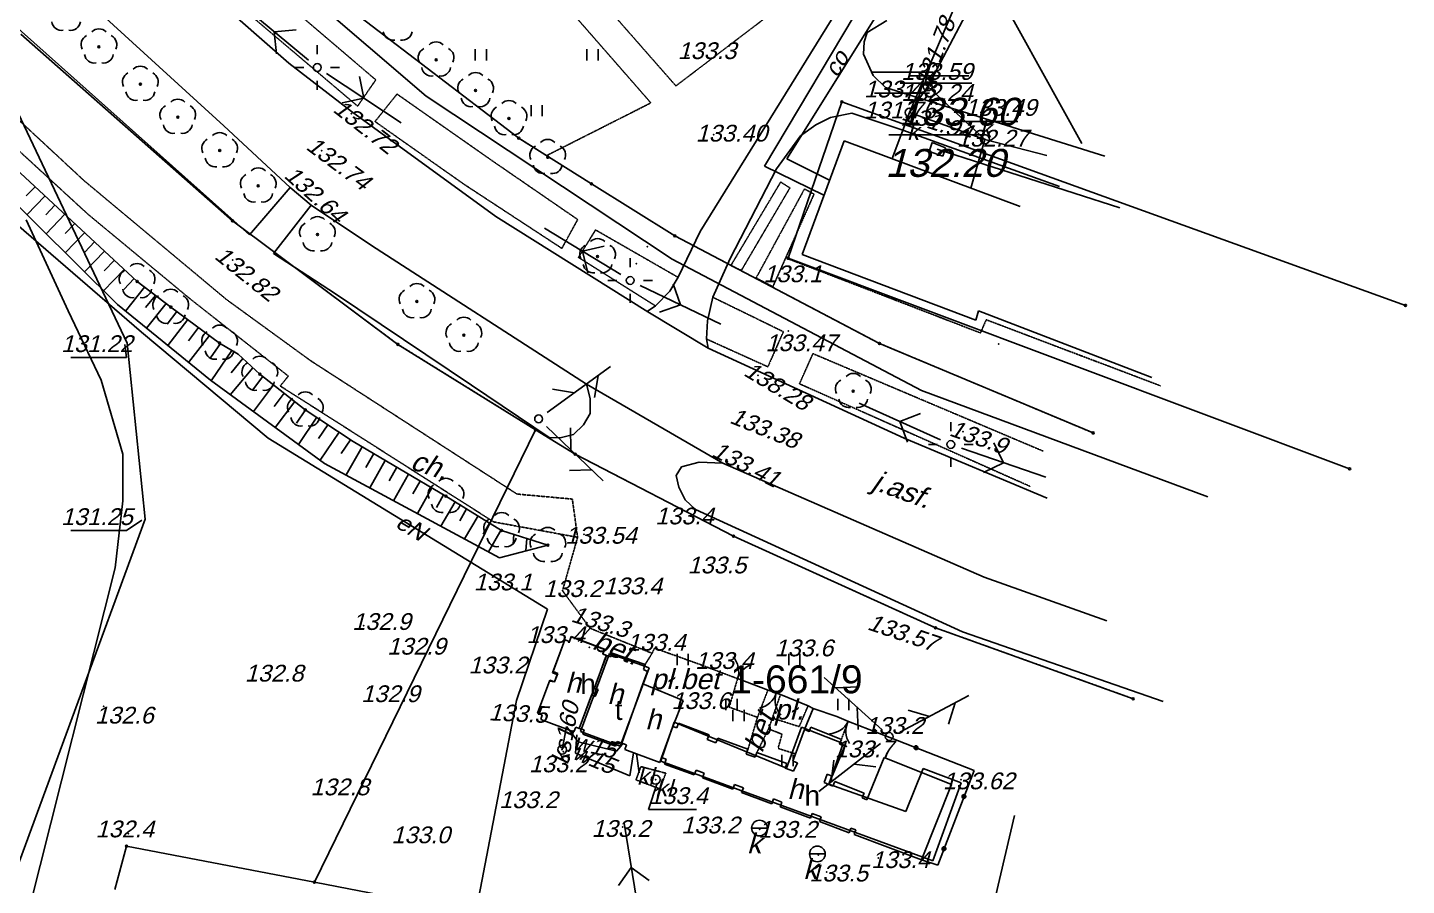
# Model space of a CAD drawing. Header units: millimetres. Extents: x -105266 to 178069, y 491 to 168574.
# Drawn here: x 36294 to 48635, y 92085 to 99763 of the extents above; entities that cross this region are included whole.
import ezdxf
from ezdxf.enums import TextEntityAlignment as Align

# ---------------------------------------------------------------- set-up
doc = ezdxf.new("R2010")
doc.units = ezdxf.units.MM
for name, pattern in [('1', [0]), ('14', [1, 1]), ('BGT', [0]), ('BUD', [0]), ('GDE', [0]), ('GUZ', [1.4, 0.7, -0.7]), ('KOC', [2.8, 2.1, -0.7]), ('KOJ', [0]), ('UBC', [2.1, 1.4, -0.7]), ('UOK', [2.1, 1.4, -0.7]), ('UPE', [0]), ('UPK', [0]), ('UPT', [0]), ('UPW', [0])]:
    doc.linetypes.add(name, pattern=pattern)
for name, color, linetype in [('DZIALKI', 7, 'GDE'), ('EBUOA_MZ_T_0', 14, 'Continuous'), ('EBUOA_T_0', 7, 'Continuous'), ('EBUPP_L_0', 7, '1'), ('EBUPP_MZ_L_1', 14, 'BUD'), ('NUMERY_DZIALEK', 7, 'Continuous'), ('PUNKTY', 7, 'Continuous'), ('SDROK_T_0', 7, 'Continuous'), ('SDROK_T_1', 11, 'Continuous'), ('SDRPK_L_0', 7, 'KOJ'), ('SDRPK_L_2', 11, 'KOC'), ('SZOPO_L_0', 171, '1'), ('SZZPZ_L_2', 90, '1'), ('SZZPZ_L_7', 90, '1'), ('UCCOO_T_0', 6, 'Continuous'), ('UCCPB_L_0', 6, 'UBC'), ('UEEOO_T_0', 1, 'Continuous'), ('UEEPA_L_2', 1, '1'), ('UEEPON_L_0', 1, 'UPE'), ('UEEPON_L_3', 1, '14'), ('UKKOA_T_2', 23, 'Continuous'), ('UKKOA_T_3', 14, 'Continuous'), ('UKKOC_T_2', 14, 'Continuous'), ('UKKOC_T_3', 14, 'Continuous'), ('UKKOO_T_2', 14, 'Continuous'), ('UKKPA_L_4', 14, '1'), ('UKKPA_L_6', 14, '1'), ('UKKPOR_L_0', 14, 'UPK'), ('UTTOC_T_0', 30, 'Continuous'), ('UTTPA_L_0', 30, '1'), ('UTTPA_L_2', 30, '1'), ('UTTPO_L_0', 30, 'UPT'), ('UTTPO_L_3', 30, '14'), ('UWWOC_T_0', 5, 'Continuous'), ('UWWOO_T_0', 5, 'Continuous'), ('UWWPO_L_0', 5, 'UPW'), ('UZYTKI', 90, 'GUZ'), ('WUKOS_T_1', 34, 'Continuous'), ('WUKOS_T_4', 34, 'Continuous'), ('WUKPS_L_0', 34, '1'), ('WUKPS_L_1', 34, '1'), ('WUKPS_L_8', 34, '1')]:
    doc.layers.add(name, color=color, linetype=linetype)
doc.styles.get("Standard").update_dxf_attribs({"font": 'arial.ttf'})

# ---------------------------------------------------------------- blocks, each defined once
blk = doc.blocks.new('GRO')
at = {"linetype": 'Continuous'}
blk.add_circle((0, 0), 0.09, dxfattribs=at)

msp = doc.modelspace()

# ---------------------------------------------------------------- linework, layer by layer
at = {"layer": 'DZIALKI'}
for p, q in [((39213.92, 99901.63), (40689.92, 98772.63)), ((38128.92, 98032.63), (36234.92, 99703.63)), ((43101.92, 97697.63), (43580.92, 99097.63)), ((43580.92, 99097.63), (48625.92, 97276.63)), ((40689.92, 98772.63), (41340.92, 98364.63)), ((41340.92, 98364.63), (42085.92, 97899.63)), ((39608.92, 96927.63), (38128.92, 98032.63)), ((42085.92, 97899.63), (43919.92, 96935.63)), ((48126.92, 95813.63), (43101.92, 97697.63)), ((40840.92, 96163.63), (39608.92, 96927.63)), ((43919.92, 96935.63), (45830.92, 96134.63)), ((40840.92, 96163.63), (38860.92, 92113.63)), ((41194.92, 95944.63), (40840.92, 96163.63)), ((42612.92, 95210.63), (41194.92, 95944.63)), ((44420.92, 94390.63), (42612.92, 95210.63)), ((46189.92, 93755.63), (44420.92, 94390.63)), ((37075.92, 92048.63), (37179.92, 92436.63)), ((37179.92, 92436.63), (38860.92, 92113.63)), ((38860.92, 92113.63), (45681.92, 90801.63))]:
    msp.add_line(p, q, dxfattribs=at)
at = {"layer": 'EBUPP_L_0', "linetype": '1'}
for p, q in [((43226.92, 97730.63), (43601.92, 98749.63)), ((43601.92, 98749.63), (45176.92, 98162.63)), ((44780.92, 97143.63), (43226.92, 97730.63)), ((44803.92, 97227.63), (44780.92, 97143.63)), ((46354.92, 96630.63), (44803.92, 97227.63)), ((40992.92, 93988.63), (41102.92, 94283.63)), ((41102.92, 94283.63), (41145.92, 94267.63)), ((41145.92, 94267.63), (41160.92, 94311.63)), ((41160.92, 94311.63), (41458.92, 94198.63)), ((41242.92, 93461.63), (41501.92, 94159.63)), ((41458.92, 94198.63), (41442.92, 94156.63)), ((41501.92, 94159.63), (41856.92, 94031.63)), ((41475.92, 94142.63), (41231.92, 93488.63)), ((41442.92, 94156.63), (41475.92, 94142.63)), ((40858.92, 93626.63), (40967.92, 93923.63)), ((40967.92, 93923.63), (41010.92, 93906.63)), ((41034.92, 93972.63), (40992.92, 93988.63)), ((41010.92, 93906.63), (41034.92, 93972.63)), ((41856.92, 94031.63), (41596.92, 93330.63)), ((40900.92, 93612.63), (40858.92, 93626.63)), ((40887.92, 93569.63), (40900.92, 93612.63)), ((41183.92, 93460.63), (40887.92, 93569.63)), ((41962.92, 93197.63), (42081.92, 93547.63)), ((42081.92, 93547.63), (43087.92, 93134.63)), ((41199.92, 93501.63), (41183.92, 93460.63)), ((41231.92, 93488.63), (41199.92, 93501.63)), ((41596.92, 93330.63), (41242.92, 93461.63)), ((43087.92, 93134.63), (43219.92, 93501.63)), ((43219.92, 93501.63), (43592.92, 93355.63)), ((43592.92, 93355.63), (43466.92, 92992.63)), ((44394.92, 92306.63), (41962.92, 93197.63)), ((44153.92, 92746.63), (44308.92, 93131.63)), ((44308.92, 93131.63), (44648.92, 93002.63)), ((43466.92, 92992.63), (44153.92, 92746.63)), ((44648.92, 93002.63), (44394.92, 92306.63))]:
    msp.add_line(p, q, dxfattribs=at)
at = {"layer": 'EBUPP_MZ_L_1', "linetype": 'BUD'}
for p, q in [((43226.92, 97730.63), (43601.92, 98749.63)), ((43601.92, 98749.63), (45176.92, 98162.63)), ((44780.92, 97143.63), (43226.92, 97730.63)), ((44803.92, 97227.63), (44780.92, 97143.63)), ((46354.92, 96630.63), (44803.92, 97227.63)), ((40996.92, 93998.63), (41102.92, 94282.63)), ((41102.92, 94282.63), (41145.92, 94269.63)), ((41145.92, 94269.63), (41160.92, 94309.63)), ((41160.92, 94309.63), (41458.92, 94197.63)), ((41458.92, 94197.63), (41443.92, 94155.63)), ((41513.92, 94129.63), (41525.92, 94163.63)), ((41525.92, 94163.63), (41820.92, 94061.63)), ((41476.92, 94143.63), (41231.92, 93488.63)), ((41367.92, 93851.63), (41467.92, 94123.63)), ((41443.92, 94155.63), (41476.92, 94143.63)), ((41467.92, 94123.63), (41476.92, 94143.63)), ((41476.92, 94143.63), (41513.92, 94129.63)), ((41820.92, 94061.63), (41805.92, 94018.63)), ((40858.92, 93627.63), (40964.92, 93914.63)), ((40964.92, 93914.63), (41010.92, 93906.63)), ((41039.92, 93982.63), (40996.92, 93998.63)), ((41010.92, 93906.63), (41039.92, 93982.63)), ((41843.92, 94000.63), (41801.92, 93889.63)), ((41805.92, 94018.63), (41843.92, 94000.63)), ((41231.92, 93488.63), (41342.92, 93788.63)), ((41342.92, 93788.63), (41374.92, 93776.63)), ((41400.92, 93839.63), (41367.92, 93851.63)), ((41374.92, 93776.63), (41400.92, 93839.63)), ((41801.92, 93889.63), (41612.92, 93359.63)), ((41801.92, 93889.63), (42161.92, 93740.63)), ((42161.92, 93740.63), (42069.92, 93508.63)), ((40900.92, 93610.63), (40858.92, 93627.63)), ((40888.92, 93569.63), (40900.92, 93610.63)), ((41183.92, 93459.63), (40888.92, 93569.63)), ((41199.92, 93500.63), (41183.92, 93459.63)), ((41231.92, 93488.63), (41199.92, 93500.63)), ((41276.92, 93478.63), (41231.92, 93488.63)), ((41262.92, 93438.63), (41276.92, 93478.63)), ((41555.92, 93332.63), (41262.92, 93438.63)), ((41968.92, 93229.63), (42069.92, 93508.63)), ((42069.92, 93508.63), (42103.92, 93494.63)), ((42103.92, 93494.63), (42119.92, 93536.63)), ((42119.92, 93536.63), (42394.92, 93433.63)), ((42394.92, 93433.63), (42377.92, 93390.63)), ((43142.92, 93198.63), (43246.92, 93479.63)), ((43246.92, 93479.63), (43288.92, 93461.63)), ((43288.92, 93461.63), (43304.92, 93500.63)), ((43304.92, 93500.63), (43577.92, 93390.63)), ((41569.92, 93374.63), (41555.92, 93332.63)), ((41612.92, 93359.63), (41569.92, 93374.63)), ((41654.92, 93343.63), (41612.92, 93359.63)), ((41639.92, 93301.63), (41654.92, 93343.63)), ((41952.92, 93186.63), (41639.92, 93301.63)), ((42377.92, 93390.63), (42452.92, 93360.63)), ((42452.92, 93360.63), (42470.92, 93401.63)), ((42470.92, 93401.63), (42741.92, 93303.63)), ((42741.92, 93303.63), (42725.92, 93260.63)), ((43607.92, 93335.63), (43493.92, 93062.63)), ((43577.92, 93390.63), (43561.92, 93348.63)), ((43561.92, 93348.63), (43607.92, 93335.63)), ((41968.92, 93229.63), (41952.92, 93186.63)), ((42010.92, 93213.63), (41968.92, 93229.63)), ((41995.92, 93171.63), (42010.92, 93213.63)), ((42259.92, 93075.63), (41995.92, 93171.63)), ((42725.92, 93260.63), (42804.92, 93231.63)), ((42804.92, 93231.63), (42820.92, 93273.63)), ((42820.92, 93273.63), (43088.92, 93176.63)), ((43088.92, 93176.63), (43073.92, 93134.63)), ((43184.92, 93182.63), (43142.92, 93198.63)), ((43147.92, 93106.63), (43184.92, 93182.63)), ((43806.92, 92850.63), (43959.92, 93230.63)), ((43959.92, 93230.63), (44562.92, 92988.63)), ((42276.92, 93117.63), (42259.92, 93075.63)), ((42350.92, 93088.63), (42276.92, 93117.63)), ((42334.92, 93047.63), (42350.92, 93088.63)), ((42606.92, 92945.63), (42334.92, 93047.63)), ((43073.92, 93134.63), (43147.92, 93106.63)), ((43451.92, 93080.63), (43422.92, 93006.63)), ((43493.92, 93062.63), (43451.92, 93080.63)), ((42621.92, 92987.63), (42606.92, 92945.63)), ((42700.92, 92958.63), (42621.92, 92987.63)), ((42684.92, 92916.63), (42700.92, 92958.63)), ((43422.92, 93006.63), (43500.92, 92974.63)), ((43500.92, 92974.63), (43517.92, 93015.63)), ((43517.92, 93015.63), (43781.92, 92909.63)), ((44562.92, 92988.63), (44295.92, 92314.63)), ((42954.92, 92815.63), (42684.92, 92916.63)), ((42969.92, 92858.63), (42954.92, 92815.63)), ((43044.92, 92829.63), (42969.92, 92858.63)), ((43029.92, 92787.63), (43044.92, 92829.63)), ((43781.92, 92909.63), (43764.92, 92867.63)), ((43764.92, 92867.63), (43806.92, 92850.63)), ((43300.92, 92686.63), (43029.92, 92787.63)), ((43316.92, 92728.63), (43300.92, 92686.63)), ((43396.92, 92699.63), (43316.92, 92728.63)), ((43380.92, 92656.63), (43396.92, 92699.63)), ((43648.92, 92556.63), (43380.92, 92656.63)), ((43663.92, 92598.63), (43648.92, 92556.63)), ((43706.92, 92583.63), (43663.92, 92598.63)), ((43690.92, 92540.63), (43706.92, 92583.63)), ((44295.92, 92314.63), (43690.92, 92540.63))]:
    msp.add_line(p, q, dxfattribs=at)
at = {"layer": 'SDRPK_L_0', "linetype": 'KOJ'}
for p, q in [((38631.92, 99443.63), (37582.92, 100367.63)), ((35970.92, 99965.63), (38279.92, 97907.63)), ((42312.92, 97936.63), (43579.92, 99979.63)), ((38050.92, 98883.63), (36994.92, 99847.63)), ((43780.92, 99633.63), (43809.92, 99719.63)), ((43809.92, 99719.63), (43984.92, 99826.63)), ((43776.92, 99525.63), (43780.92, 99633.63)), ((43860.92, 99332.63), (43776.92, 99525.63)), ((39194.92, 99012.63), (38631.92, 99443.63)), ((43973.92, 99226.63), (43860.92, 99332.63)), ((45934.92, 98611.63), (43973.92, 99226.63)), ((40484.92, 98070.63), (39194.92, 99012.63)), ((43481.92, 98957.63), (43670.92, 98995.63)), ((43670.92, 98995.63), (44126.92, 98843.63)), ((38645.92, 98332.63), (38050.92, 98883.63)), ((43212.92, 98792.63), (43349.92, 98893.63)), ((43349.92, 98893.63), (43481.92, 98957.63)), ((42995.92, 98498.63), (43212.92, 98792.63)), ((44126.92, 98843.63), (45530.92, 98341.63)), ((42583.92, 97694.63), (42995.92, 98498.63)), ((38279.92, 97907.63), (38645.92, 98332.63)), ((38832.92, 98174.63), (38645.92, 98332.63)), ((38832.92, 98174.63), (38494.92, 97741.63)), ((39373.92, 97813.63), (38832.92, 98174.63)), ((41846.92, 97217.63), (40484.92, 98070.63)), ((42115.92, 97527.63), (42312.92, 97936.63)), ((38494.92, 97741.63), (39050.92, 97380.63)), ((41297.92, 96570.63), (39373.92, 97813.63)), ((42427.92, 97348.63), (42583.92, 97694.63)), ((42041.92, 97402.63), (42115.92, 97527.63)), ((39050.92, 97380.63), (40268.92, 96562.63)), ((41913.92, 97271.63), (42041.92, 97402.63)), ((41838.92, 97221.63), (41913.92, 97271.63)), ((42380.92, 97138.63), (42427.92, 97348.63)), ((42385.92, 96893.63), (41846.92, 97217.63)), ((42369.92, 96975.63), (42380.92, 97138.63)), ((42385.92, 96893.63), (42369.92, 96975.63)), ((44138.92, 96087.63), (42385.92, 96893.63)), ((40268.92, 96562.63), (40962.92, 96092.63)), ((41328.92, 96443.63), (41297.92, 96570.63)), ((42517.92, 95864.63), (41297.92, 96570.63)), ((41328.92, 96307.63), (41328.92, 96443.63)), ((41270.92, 96207.63), (41328.92, 96307.63)), ((41179.92, 96121.63), (41270.92, 96207.63)), ((40962.92, 96092.63), (41059.92, 96089.63)), ((41059.92, 96089.63), (41179.92, 96121.63)), ((45419.92, 95549.63), (44138.92, 96087.63)), ((42146.92, 95830.63), (42097.92, 95753.63)), ((42305.92, 95872.63), (42146.92, 95830.63)), ((42517.92, 95864.63), (42305.92, 95872.63)), ((44855.92, 94844.63), (42517.92, 95864.63)), ((42097.92, 95753.63), (42122.92, 95649.63)), ((42122.92, 95649.63), (42178.92, 95535.63)), ((42178.92, 95535.63), (42271.92, 95448.63)), ((42271.92, 95448.63), (44660.92, 94354.63)), ((45953.92, 94452.63), (44855.92, 94844.63)), ((44660.92, 94354.63), (46458.92, 93731.63))]:
    msp.add_line(p, q, dxfattribs=at)
at = {"layer": 'SDRPK_L_2', "linetype": 'KOC'}
for p, q in [((42096.92, 99240.63), (40684.92, 100849.63)), ((37893.92, 100588.63), (39410.92, 99294.63)), ((40535.92, 100617.63), (41872.92, 99088.63)), ((39247.92, 99059.63), (37713.92, 100359.63)), ((43047.92, 99963.63), (42096.92, 99240.63)), ((40689.92, 98772.63), (39213.92, 99901.63)), ((36831.92, 98094.63), (35594.92, 99232.63)), ((39410.92, 99294.63), (39247.92, 99059.63)), ((35959.92, 99172.63), (36798.92, 98393.63)), ((39403.92, 98921.63), (39600.92, 99167.63)), ((39600.92, 99167.63), (40442.92, 98577.63)), ((41872.92, 99088.63), (40938.92, 98616.63)), ((40199.92, 98360.63), (39403.92, 98921.63)), ((40938.92, 98616.63), (40689.92, 98772.63)), ((40442.92, 98577.63), (41217.92, 98044.63)), ((36798.92, 98393.63), (38074.92, 97328.63)), ((41075.92, 97786.63), (40199.92, 98360.63)), ((43034.92, 98380.63), (42587.92, 97631.63)), ((43116.92, 98327.63), (43034.92, 98380.63)), ((42682.92, 97589.63), (43116.92, 98327.63)), ((42814.92, 97521.63), (43247.92, 98318.63)), ((43332.92, 98271.63), (42964.92, 97443.63)), ((43247.92, 98318.63), (43332.92, 98271.63)), ((37752.92, 97331.63), (36831.92, 98094.63)), ((41217.92, 98044.63), (41075.92, 97786.63)), ((41224.92, 97705.63), (41377.92, 97951.63)), ((41377.92, 97951.63), (42115.92, 97527.63)), ((41913.92, 97271.63), (41224.92, 97705.63)), ((42587.92, 97631.63), (42682.92, 97589.63)), ((44822.92, 97029.63), (43105.92, 97691.63)), ((42964.92, 97443.63), (42814.92, 97521.63)), ((38627.92, 96643.63), (37752.92, 97331.63)), ((38074.92, 97328.63), (38826.92, 96781.63)), ((42427.92, 97348.63), (43058.92, 97040.63)), ((44873.92, 97147.63), (44822.92, 97029.63)), ((46433.92, 96556.63), (44873.92, 97147.63)), ((43058.92, 97040.63), (42919.92, 96726.63)), ((42919.92, 96726.63), (42369.92, 96975.63)), ((38826.92, 96781.63), (40674.92, 95587.63)), ((43202.92, 96574.63), (43322.92, 96844.63)), ((43322.92, 96844.63), (45386.92, 95970.63)), ((38555.92, 96554.63), (38627.92, 96643.63)), ((40465.92, 95338.63), (38555.92, 96554.63)), ((45270.92, 95654.63), (43202.92, 96574.63)), ((40674.92, 95587.63), (41169.92, 95542.63)), ((41169.92, 95542.63), (41216.92, 95200.63)), ((41216.92, 95200.63), (40465.92, 95338.63)), ((41216.92, 95200.63), (41081.92, 94722.63)), ((41081.92, 94722.63), (41231.92, 94518.63)), ((41231.92, 94518.63), (41328.92, 94386.63)), ((41222.92, 94269.63), (41328.92, 94386.63)), ((41328.92, 94386.63), (41883.92, 94162.63)), ((41883.92, 94162.63), (41820.92, 94061.63)), ((41883.92, 94162.63), (41905.92, 94208.63)), ((41905.92, 94208.63), (42309.92, 94063.63)), ((42309.92, 94063.63), (42648.92, 93935.63)), ((42648.92, 93935.63), (42573.92, 93680.63)), ((42826.92, 93589.63), (42920.92, 93835.63)), ((43032.92, 93793.63), (42959.92, 93582.63)), ((42573.92, 93680.63), (42826.92, 93589.63)), ((43199.92, 93506.63), (43279.92, 93692.63)), ((42826.92, 93589.63), (42741.92, 93303.63)), ((42959.92, 93582.63), (42925.92, 93485.63)), ((42959.92, 93582.63), (43199.92, 93506.63)), ((43638.92, 93553.63), (43577.92, 93392.63)), ((42925.92, 93485.63), (42820.92, 93273.63)), ((42925.92, 93485.63), (43046.92, 93438.63)), ((43046.92, 93438.63), (43010.92, 93311.63)), ((43304.92, 93500.63), (43288.92, 93461.63)), ((43010.92, 93311.63), (43159.92, 93264.63))]:
    msp.add_line(p, q, dxfattribs=at)
at = {"layer": 'SZOPO_L_0', "linetype": 'BGT'}
for p, q in [((42648.92, 93935.63), (42923.92, 93833.63)), ((42923.92, 93833.63), (43032.92, 93793.63)), ((43032.92, 93793.63), (43279.92, 93692.63)), ((43325.92, 93669.63), (43246.92, 93479.63)), ((43279.92, 93692.63), (43325.92, 93669.63)), ((43325.92, 93669.63), (43536.92, 93597.63)), ((43536.92, 93597.63), (43640.92, 93553.63)), ((43640.92, 93553.63), (44012.92, 93409.63)), ((44012.92, 93409.63), (44764.92, 93113.63)), ((44764.92, 93113.63), (44439.92, 92267.63)), ((44880.92, 91662.63), (45125.92, 92709.63)), ((44439.92, 92267.63), (44295.92, 92314.63))]:
    msp.add_line(p, q, dxfattribs=at)
for centre, radius in [((43873.92, 93463.63), 17), ((43873.92, 93463.63), 10), ((44245.92, 93317.63), 17), ((44245.92, 93317.63), 10), ((44674.92, 92880.63), 17), ((44674.92, 92880.63), 10), ((44495.92, 92413.63), 17), ((44495.92, 92413.63), 10)]:
    msp.add_circle(centre, radius, dxfattribs=at)
at = {"layer": 'SZOPO_L_0', "linetype": '1'}
for centre, start, end in [((42458.92, 93998.63), 342.000165, 41.999835), ((42838.92, 93872.63), 102.000165, 161.999834), ((42804.92, 93868.63), 282.000165, 341.999834), ((43184.92, 93742.63), 162.000165, 221.999835), ((43459.92, 93642.63), 273.000165, 332.999835), ((43817.92, 93464.63), 153.000166, 212.999835)]:
    msp.add_arc(centre, 200, start, end, dxfattribs=at)
at = {"layer": 'SZZPZ_L_2', "linetype": '1'}
for centre in [(36932.92, 99590.63), (39950.92, 99474.63), (37303.92, 99256.63), (40303.92, 99200.63), (37638.92, 98961.63), (40602.92, 98949.63), (38013.92, 98662.63), (40949.92, 98601.63), (38358.92, 98346.63), (38888.92, 97910.63), (41395.92, 97713.63), (37274.92, 97490.63), (37575.92, 97261.63), (39778.92, 97311.63), (40198.92, 97010.63), (38012.92, 96939.63), (38372.92, 96661.63), (43683.92, 96507.63), (38779.92, 96342.63), (40038.92, 95568.63), (40536.92, 95262.63), (40950.92, 95129.63)]:
    msp.add_circle(centre, 9, dxfattribs=at)
for centre, start, end in [((36598.92, 99827.63), 189.000636, 278.999364), ((36678.92, 99827.63), 261.000636, 350.999364), ((36932.92, 99660.63), 45.000637, 134.999363), ((39566.92, 99739.63), 189.000636, 278.999364), ((39646.92, 99739.63), 261.000636, 350.999364), ((36862.92, 99610.63), 117.000637, 206.999363), ((37002.91, 99610.63), 333.000637, 62.999363), ((39950.92, 99544.63), 45.000637, 134.999363), ((36892.92, 99534.63), 189.000636, 278.999364), ((36972.92, 99534.63), 261.000636, 350.999364), ((39880.92, 99494.63), 117.000637, 206.999363), ((40020.91, 99494.63), 333.000637, 62.999363), ((37233.92, 99276.63), 117.000637, 206.999363), ((37303.92, 99326.63), 45.000637, 134.999363), ((37373.91, 99276.63), 333.000637, 62.999363), ((39910.92, 99418.63), 189.000636, 278.999364), ((39990.92, 99418.63), 261.000636, 350.999364), ((40303.92, 99270.63), 45.000637, 134.999363), ((40233.92, 99220.63), 117.000637, 206.999363), ((40373.91, 99220.63), 333.000637, 62.999363), ((37263.92, 99200.63), 189.000636, 278.999364), ((37343.92, 99200.63), 261.000636, 350.999364), ((37638.92, 99031.63), 45.000637, 134.999363), ((40263.92, 99144.63), 189.000636, 278.999364), ((40343.92, 99144.63), 261.000636, 350.999364), ((40602.92, 99019.63), 45.000637, 134.999363), ((37568.92, 98981.63), 117.000637, 206.999363), ((37708.91, 98981.63), 333.000637, 62.999363), ((40532.92, 98969.63), 117.000637, 206.999363), ((40672.91, 98969.63), 333.000637, 62.999363), ((37598.92, 98905.63), 189.000636, 278.999364), ((37678.92, 98905.63), 261.000636, 350.999364), ((40562.92, 98893.63), 189.000636, 278.999364), ((40642.92, 98893.63), 261.000636, 350.999364), ((37943.92, 98682.63), 117.000637, 206.999363), ((38013.92, 98732.63), 45.000637, 134.999363), ((38083.91, 98682.63), 333.000637, 62.999363), ((40949.92, 98671.63), 45.000637, 134.999363), ((40879.92, 98621.63), 117.000637, 206.999363), ((41019.91, 98621.63), 333.000637, 62.999363), ((37973.92, 98606.63), 189.000636, 278.999364), ((38053.92, 98606.63), 261.000636, 350.999364), ((38358.92, 98416.63), 45.000637, 134.999363), ((40909.92, 98545.63), 189.000636, 278.999364), ((40989.92, 98545.63), 261.000636, 350.999364), ((38288.92, 98366.63), 117.000637, 206.999363), ((38428.91, 98366.63), 333.000637, 62.999363), ((38318.92, 98290.63), 189.000636, 278.999364), ((38398.92, 98290.63), 261.000636, 350.999364), ((38818.92, 97930.63), 117.000637, 206.999363), ((38888.92, 97980.63), 45.000637, 134.999363), ((38958.91, 97930.63), 333.000637, 62.999363), ((41395.92, 97783.63), 45.000637, 134.999363), ((38848.92, 97854.63), 189.000636, 278.999364), ((38928.92, 97854.63), 261.000636, 350.999364), ((41325.92, 97733.63), 117.000637, 206.999363), ((41465.91, 97733.63), 333.000637, 62.999363), ((37274.92, 97560.63), 45.000637, 134.999363), ((41355.92, 97657.63), 189.000636, 278.999364), ((41435.92, 97657.63), 261.000636, 350.999364), ((37204.92, 97510.63), 117.000637, 206.999363), ((37344.91, 97510.63), 333.000637, 62.999363), ((37234.92, 97434.63), 189.000636, 278.999364), ((37314.92, 97434.63), 261.000636, 350.999364), ((37575.92, 97331.63), 45.000637, 134.999363), ((39708.92, 97331.63), 117.000637, 206.999363), ((39778.92, 97381.63), 45.000637, 134.999363), ((39848.91, 97331.63), 333.000637, 62.999363), ((37505.92, 97281.63), 117.000637, 206.999363), ((37645.91, 97281.63), 333.000637, 62.999363), ((37535.92, 97205.63), 189.000636, 278.999364), ((37615.92, 97205.63), 261.000636, 350.999364), ((39738.92, 97255.63), 189.000636, 278.999364), ((39818.92, 97255.63), 261.000636, 350.999364), ((40198.92, 97080.63), 45.000637, 134.999363), ((37942.92, 96959.63), 117.000637, 206.999363), ((38012.92, 97009.63), 45.000637, 134.999363), ((38082.91, 96959.63), 333.000637, 62.999363), ((40128.92, 97030.63), 117.000637, 206.999363), ((40268.91, 97030.63), 333.000637, 62.999363), ((40158.92, 96954.63), 189.000636, 278.999364), ((40238.92, 96954.63), 261.000636, 350.999364), ((37972.92, 96883.63), 189.000636, 278.999364), ((38052.92, 96883.63), 261.000636, 350.999364), ((38302.92, 96681.63), 117.000637, 206.999363), ((38372.92, 96731.63), 45.000637, 134.999363), ((38442.91, 96681.63), 333.000637, 62.999363), ((43683.92, 96577.63), 45.000637, 134.999363), ((38332.92, 96605.63), 189.000636, 278.999364), ((38412.92, 96605.63), 261.000636, 350.999364), ((43613.92, 96527.63), 117.000637, 206.999363), ((43753.91, 96527.63), 333.000637, 62.999363), ((38709.92, 96362.63), 117.000637, 206.999363), ((38779.92, 96412.63), 45.000637, 134.999363), ((38849.91, 96362.63), 333.000637, 62.999363), ((43643.92, 96451.63), 189.000636, 278.999364), ((43723.92, 96451.63), 261.000636, 350.999364), ((38739.92, 96286.63), 189.000636, 278.999364), ((38819.92, 96286.63), 261.000636, 350.999364), ((39968.92, 95588.63), 117.000637, 206.999363), ((40038.92, 95638.63), 45.000637, 134.999363), ((40108.91, 95588.63), 333.000637, 62.999363), ((39998.92, 95512.63), 189.000636, 278.999364), ((40078.92, 95512.63), 261.000636, 350.999364), ((40536.92, 95332.63), 45.000637, 134.999363), ((40466.92, 95282.63), 117.000637, 206.999363), ((40606.91, 95282.63), 333.000637, 62.999363), ((40950.92, 95199.63), 45.000637, 134.999363), ((40496.92, 95206.63), 189.000636, 278.999364), ((40576.92, 95206.63), 261.000636, 350.999364), ((40880.92, 95149.63), 117.000637, 206.999363), ((41020.91, 95149.63), 333.000637, 62.999363), ((40910.92, 95073.63), 189.000636, 278.999364), ((40990.92, 95073.63), 261.000636, 350.999364)]:
    msp.add_arc(centre, 90, start, end, dxfattribs=at)
for p in [(36932.92, 99590.63), (39950.92, 99474.63), (37303.92, 99256.63), (40303.92, 99200.63), (37638.92, 98961.63), (40602.92, 98949.63), (38013.92, 98662.63), (40949.92, 98601.63), (38358.92, 98346.63), (38888.92, 97910.63), (41395.92, 97713.63), (37274.92, 97490.63), (37575.92, 97261.63), (39778.92, 97311.63), (40198.92, 97010.63), (38012.92, 96939.63), (38372.92, 96661.63), (43683.92, 96507.63), (38779.92, 96342.63), (40038.92, 95568.63), (40536.92, 95262.63), (40950.92, 95129.63)]:
    msp.add_point(p, dxfattribs=at)
at = {"layer": 'SZZPZ_L_7', "linetype": '1'}
for p, q in [((40300.92, 99468.63), (40300.92, 99568.63)), ((40400.92, 99468.63), (40400.92, 99568.63)), ((41300.92, 99468.63), (41300.92, 99568.63)), ((41400.92, 99468.63), (41400.92, 99568.63)), ((40800.92, 99068.63), (40800.92, 98968.63)), ((40900.92, 99068.63), (40900.92, 98968.63)), ((42106.92, 94056.63), (42106.92, 94156.63)), ((42206.92, 94056.63), (42206.92, 94156.63)), ((43106.92, 94056.63), (43106.92, 94156.63)), ((43206.92, 94056.63), (43206.92, 94156.63)), ((42544.92, 93653.63), (42544.92, 93753.63)), ((42644.92, 93653.63), (42644.92, 93753.63)), ((43544.92, 93653.63), (43544.92, 93753.63)), ((43644.92, 93653.63), (43644.92, 93753.63)), ((42606.92, 93656.63), (42606.92, 93556.63)), ((42706.92, 93656.63), (42706.92, 93556.63)), ((43044.92, 93253.63), (43044.92, 93153.63)), ((43144.92, 93253.63), (43144.92, 93153.63))]:
    msp.add_line(p, q, dxfattribs=at)
at = {"layer": 'UCCPB_L_0', "linetype": '1'}
for p, q in [((42889.92, 98523.63), (43961.92, 100323.63)), ((44164.92, 100309.63), (43090.92, 98587.63)), ((43421.92, 98261.63), (42889.92, 98523.63)), ((43090.92, 98587.63), (43472.92, 98397.63))]:
    msp.add_line(p, q, dxfattribs=at)
at = {"layer": 'UEEPA_L_2', "linetype": '1'}
for p, q in [((38886.92, 99525.63), (38886.92, 99605.63)), ((38766.92, 99405.63), (38686.92, 99405.63)), ((39006.92, 99405.63), (39086.92, 99405.63)), ((38886.92, 99285.63), (38886.92, 99205.63)), ((41687.92, 97619.63), (41687.92, 97699.63)), ((41567.92, 97499.63), (41487.92, 97499.63)), ((41807.92, 97499.63), (41887.92, 97499.63)), ((41687.92, 97379.63), (41687.92, 97299.63)), ((44556.92, 96151.63), (44556.92, 96231.63)), ((44436.92, 96031.63), (44356.92, 96031.63)), ((44676.92, 96031.63), (44756.92, 96031.63)), ((44556.92, 95911.63), (44556.92, 95831.63))]:
    msp.add_line(p, q, dxfattribs=at)
for centre in [(38886.92, 99405.63), (41687.92, 97499.63), (44556.92, 96031.63)]:
    msp.add_circle(centre, 35, dxfattribs=at)
at = {"layer": 'UEEPON_L_0', "linetype": 'UPE'}
for p, q in [((35910.92, 98247.63), (37313.92, 97037.63)), ((36656.92, 97228.63), (36280.92, 98040.63)), ((36952.92, 96606.63), (36656.92, 97228.63)), ((37313.92, 97037.63), (38447.92, 96087.63)), ((37145.92, 95943.63), (36952.92, 96606.63)), ((38447.92, 96087.63), (40946.92, 94556.63)), ((37146.92, 95528.63), (37145.92, 95943.63)), ((37078.92, 94927.63), (37146.92, 95528.63)), ((36312.92, 91885.63), (37078.92, 94927.63)), ((40946.92, 94556.63), (40670.92, 93741.63)), ((40670.92, 93741.63), (40318.92, 91906.63))]:
    msp.add_line(p, q, dxfattribs=at)
at = {"layer": 'UEEPON_L_3', "linetype": '1'}
for p, q in [((38809.92, 99469.63), (38193.92, 99980.63)), ((38501.92, 99724.63), (38698.92, 99743.63)), ((38501.92, 99724.63), (38520.92, 99527.63)), ((38969.92, 99350.63), (39637.92, 98909.63)), ((39303.92, 99129.63), (39263.92, 99323.63)), ((39303.92, 99129.63), (39109.92, 99090.63)), ((41602.92, 97551.63), (40919.92, 97968.63)), ((41260.92, 97760.63), (41453.92, 97806.63)), ((41260.92, 97760.63), (41307.92, 97567.63)), ((41777.92, 97455.63), (42497.92, 97107.63)), ((42137.92, 97281.63), (42072.92, 97468.63)), ((42137.92, 97281.63), (41950.92, 97216.63)), ((44465.92, 96072.63), (43736.92, 96401.63)), ((44100.92, 96237.63), (44286.92, 96307.63)), ((44100.92, 96237.63), (44170.92, 96052.63)), ((45029.92, 95868.63), (44942.92, 96046.63)), ((44651.92, 95998.63), (45407.92, 95737.63)), ((45029.92, 95868.63), (44850.92, 95781.63)), ((41760.92, 91851.63), (41634.92, 92641.63)), ((41697.92, 92246.63), (41581.92, 92085.63)), ((41697.92, 92246.63), (41857.92, 92130.63))]:
    msp.add_line(p, q, dxfattribs=at)
at = {"layer": 'UKKOC_T_2', "linetype": 'Continuous'}
for p, q in [((43854.92, 99362.63), (44386.92, 99362.63)), ((44187.92, 99331.63), (44719.92, 99331.63)), ((43873.92, 99174.63), (44367.92, 99174.63)), ((44630.92, 98922.63), (45157.92, 98922.63))]:
    msp.add_line(p, q, dxfattribs=at)
at = {"layer": 'UKKOC_T_3', "linetype": 'Continuous'}
for p, q in [((41929.92, 93000.63), (41851.92, 92763.63)), ((41851.92, 92763.63), (42280.92, 92763.63))]:
    msp.add_line(p, q, dxfattribs=at)
at = {"layer": 'UKKPA_L_4'}
for centre in [(44350.92, 99236.63), (44188.92, 99002.63), (44862.92, 98761.63), (41078.92, 93299.63)]:
    msp.add_circle(centre, 40, dxfattribs=at)
for p in [(44350.92, 99236.63), (44188.92, 99002.63), (44862.92, 98761.63), (41078.92, 93299.63), (41915.92, 93031.63)]:
    msp.add_point(p, dxfattribs=at)
at = {"layer": 'UKKPA_L_6', "linetype": 'UOK'}
for p, q in [((41739.92, 93029.63), (41782.92, 93148.63)), ((41782.92, 93148.63), (42005.92, 93089.63)), ((42005.92, 93089.63), (41954.92, 92948.63)), ((41954.92, 92948.63), (41739.92, 93029.63))]:
    msp.add_line(p, q, dxfattribs=at)
at = {"layer": 'UKKPA_L_6', "linetype": '1'}
for p, q in [((42774.92, 92598.63), (42914.92, 92598.63)), ((43292.92, 92366.63), (43432.92, 92366.63))]:
    msp.add_line(p, q, dxfattribs=at)
for centre, radius in [((41915.92, 93031.63), 40), ((42844.92, 92598.63), 70), ((43362.92, 92366.63), 70)]:
    msp.add_circle(centre, radius, dxfattribs=at)
at = {"layer": 'UKKPOR_L_0', "linetype": 'UPK'}
for p, q in [((37536.92, 101141.63), (39860.92, 99149.63)), ((44188.92, 99002.63), (44877.92, 100620.63)), ((44350.92, 99236.63), (45075.92, 100605.63)), ((44350.92, 99236.63), (44188.92, 99002.63)), ((44862.92, 98761.63), (44350.92, 99236.63)), ((39860.92, 99149.63), (42063.92, 97689.63)), ((44188.92, 99002.63), (44030.92, 98590.63)), ((44862.92, 98761.63), (44188.92, 99002.63)), ((44862.92, 98761.63), (44736.92, 98326.63)), ((45416.92, 98616.63), (44862.92, 98761.63)), ((42063.92, 97689.63), (44293.92, 96515.63)), ((44293.92, 96515.63), (46857.92, 95563.63)), ((41118.92, 93508.63), (41078.92, 93299.63)), ((41766.92, 93091.63), (41743.92, 93263.63))]:
    msp.add_line(p, q, dxfattribs=at)
at = {"layer": 'UTTOC_T_0', "linetype": 'Continuous'}
msp.add_line((44003.92, 98801.63), (44872.92, 98801.63), dxfattribs=at)
at = {"layer": 'UTTPA_L_0', "linetype": '1'}
for p, q in [((44364.92, 98654.63), (44389.92, 98733.63)), ((44389.92, 98733.63), (44510.92, 98687.63)), ((44484.92, 98611.63), (44364.92, 98654.63)), ((44510.92, 98687.63), (44484.92, 98611.63))]:
    msp.add_line(p, q, dxfattribs=at)
at = {"layer": 'UTTPA_L_2', "linetype": '1'}
for centre in [(40867.92, 96260.63), (44005.92, 93417.63)]:
    msp.add_circle(centre, 35, dxfattribs=at)
at = {"layer": 'UTTPO_L_0', "linetype": 'UPT'}
for p, q in [((44706.92, 100574.63), (45728.92, 98724.63)), ((46070.92, 98148.63), (44434.92, 98674.63))]:
    msp.add_line(p, q, dxfattribs=at)
at = {"layer": 'UTTPO_L_3', "linetype": '1'}
for p, q in [((40945.92, 96318.63), (41512.92, 96728.63)), ((41399.92, 96646.63), (41367.92, 96451.63)), ((41188.92, 96494.63), (40992.92, 96525.63)), ((40939.92, 96191.63), (41444.92, 95706.63)), ((41156.92, 95983.63), (41152.92, 96181.63)), ((41343.92, 95803.63), (41145.92, 95799.63)), ((43941.92, 93476.63), (43422.92, 93946.63)), ((43526.92, 93852.63), (43724.92, 93862.63)), ((43719.92, 93678.63), (43728.92, 93480.63)), ((44100.92, 93456.63), (44719.92, 93783.63)), ((44595.92, 93718.63), (44537.92, 93529.63)), ((44366.92, 93596.63), (44176.92, 93654.63)), ((43926.92, 93355.63), (43374.92, 92925.63)), ((43485.92, 93011.63), (43509.92, 93207.63)), ((43690.92, 93171.63), (43886.92, 93147.63))]:
    msp.add_line(p, q, dxfattribs=at)
at = {"layer": 'UWWOC_T_0', "linetype": 'Continuous'}
for p, q in [((37163.92, 96927.63), (37180.92, 96808.63)), ((36681.92, 96808.63), (37180.92, 96808.63)), ((37315.92, 95354.63), (37180.92, 95260.63)), ((36681.92, 95260.63), (37180.92, 95260.63))]:
    msp.add_line(p, q, dxfattribs=at)
at = {"layer": 'UWWPO_L_0', "linetype": 'UPW'}
for p, q in [((37186.92, 96939.63), (36002.92, 99430.63)), ((37346.92, 95363.63), (37186.92, 96939.63)), ((34561.92, 87798.63), (37346.92, 95363.63)), ((41118.92, 93508.63), (41222.92, 93369.63)), ((41198.92, 93269.63), (41209.92, 93432.63)), ((41222.92, 93369.63), (41565.92, 93286.63)), ((41565.92, 93286.63), (41606.92, 93333.63)), ((41606.92, 93333.63), (41626.92, 93356.63)), ((41684.92, 93064.63), (41198.92, 93269.63)), ((41717.92, 93272.63), (41684.92, 93064.63))]:
    msp.add_line(p, q, dxfattribs=at)
at = {"layer": 'UZYTKI'}
for p, q in [((39213.92, 99901.63), (40689.92, 98772.63)), ((38128.92, 98032.63), (36234.92, 99703.63)), ((40689.92, 98772.63), (41340.92, 98364.63)), ((41340.92, 98364.63), (42085.92, 97899.63)), ((39608.92, 96927.63), (38128.92, 98032.63)), ((42085.92, 97899.63), (43919.92, 96935.63)), ((40840.92, 96163.63), (39608.92, 96927.63)), ((43919.92, 96935.63), (45830.92, 96134.63)), ((41194.92, 95944.63), (40840.92, 96163.63)), ((42612.92, 95210.63), (41194.92, 95944.63)), ((44420.92, 94390.63), (42612.92, 95210.63)), ((46189.92, 93755.63), (44420.92, 94390.63))]:
    msp.add_line(p, q, dxfattribs=at)
at = {"layer": 'WUKPS_L_0', "linetype": '1'}
for p in [(39190.92, 98993.63), (38925.92, 98660.63), (38670.92, 98355.63), (41841.92, 97802.63), (41742.92, 97650.63), (42832.92, 96651.63), (42692.92, 96274.63), (42556.92, 95881.63)]:
    msp.add_point(p, dxfattribs=at)
at = {"layer": 'WUKPS_L_1', "linetype": '1'}
for p, q in [((36106.92, 98575.63), (37274.92, 97490.63)), ((37099.92, 97283.63), (36003.92, 98367.63)), ((36361.92, 98338.63), (36281.92, 98255.63)), ((36450.92, 98256.63), (36287.92, 98086.63)), ((36538.92, 98174.63), (36456.92, 98087.63)), ((36627.92, 98091.63), (36459.92, 97916.63)), ((36715.92, 98009.63), (36630.92, 97920.63)), ((36804.92, 97926.63), (36631.92, 97746.63)), ((36981.92, 97762.63), (36802.92, 97576.63)), ((36893.92, 97844.63), (36805.92, 97753.63)), ((37070.92, 97680.63), (36979.92, 97586.63)), ((37158.92, 97597.63), (36974.92, 97406.63)), ((37246.92, 97515.63), (37154.92, 97418.63)), ((37274.92, 97490.63), (37575.92, 97261.63)), ((37341.92, 97439.63), (37171.92, 97224.63)), ((37930.92, 96605.63), (37099.92, 97283.63)), ((37437.92, 97365.63), (37350.92, 97256.63)), ((37533.92, 97293.63), (37358.92, 97071.63)), ((37575.92, 97261.63), (38012.92, 96939.63)), ((37630.92, 97221.63), (37542.92, 97107.63)), ((37727.92, 97148.63), (37548.92, 96916.63)), ((37824.92, 97077.63), (37733.92, 96959.63)), ((37922.92, 97005.63), (37734.92, 96764.63)), ((38019.92, 96935.63), (37931.92, 96805.63)), ((38012.92, 96939.63), (38178.92, 96839.63)), ((38123.92, 96872.63), (37937.92, 96599.63)), ((38220.92, 96801.63), (38115.92, 96673.63)), ((38178.92, 96839.63), (38372.92, 96661.63)), ((38309.92, 96718.63), (38108.92, 96474.63)), ((38399.92, 96639.63), (38308.92, 96517.63)), ((38372.92, 96661.63), (38779.92, 96342.63)), ((38952.92, 95860.63), (37930.92, 96605.63)), ((38495.92, 96565.63), (38314.92, 96325.63)), ((38590.92, 96490.63), (38501.92, 96372.63)), ((38686.92, 96416.63), (38509.92, 96182.63)), ((38781.92, 96342.63), (38700.92, 96221.63)), ((38882.92, 96274.63), (38717.92, 96032.63)), ((38779.92, 96342.63), (39207.92, 96058.63)), ((38981.92, 96208.63), (38898.92, 96083.63)), ((39082.92, 96140.63), (38913.92, 95889.63)), ((39183.92, 96073.63), (39099.92, 95949.63)), ((39287.92, 96011.63), (39144.92, 95758.63)), ((39207.92, 96058.63), (40038.92, 95568.63)), ((39391.92, 95949.63), (39320.92, 95824.63)), ((39495.92, 95888.63), (39357.92, 95642.63)), ((40516.92, 95017.63), (38952.92, 95860.63)), ((39599.92, 95827.63), (39531.92, 95706.63)), ((39703.92, 95765.63), (39569.92, 95528.63)), ((39807.92, 95704.63), (39741.92, 95588.63)), ((39911.92, 95643.63), (39782.92, 95413.63)), ((40016.92, 95581.63), (39952.92, 95468.63)), ((40119.92, 95518.63), (39993.92, 95300.63)), ((40038.92, 95568.63), (40536.92, 95262.63)), ((40222.92, 95456.63), (40161.92, 95349.63)), ((40325.92, 95392.63), (40205.92, 95185.63)), ((40427.92, 95328.63), (40370.92, 95228.63)), ((40531.92, 95266.63), (40418.92, 95069.63)), ((40536.92, 95262.63), (40950.92, 95129.63)), ((40645.92, 95227.63), (40639.92, 95137.63)), ((40761.92, 95189.63), (40753.92, 95078.63)), ((40950.92, 95129.63), (40516.92, 95017.63))]:
    msp.add_line(p, q, dxfattribs=at)
at = {"layer": 'WUKPS_L_8', "linetype": '1'}
for p in [(42205.92, 99513.63), (42435.92, 98804.63), (38128.92, 97682.63), (43018.92, 97520.63), (43101.92, 97045.63), (44986.92, 96931.63), (44666.92, 96146.63), (41273.92, 95227.63), (39300.92, 94409.63), (43897.92, 94475.63), (41321.92, 94215.63), (39354.92, 93859.63), (36975.92, 93686.63), (42158.92, 93733.63), (43612.92, 93453.63), (43620.92, 93330.63), (41087.92, 93281.63), (44648.92, 93030.63), (41618.92, 92606.63), (42422.92, 92611.63), (42845.92, 92586.63), (37195.92, 92548.63), (43023.92, 92519.63), (43372.92, 92358.63), (43907.92, 92329.63), (43446.92, 92206.63)]:
    msp.add_point(p, dxfattribs=at)

# ---------------------------------------------------------------- block references
at = {"layer": 'PUNKTY', "xscale": 100, "yscale": 100, "zscale": 100}
for p in [(43580.92, 99097.63), (40689.92, 98772.63), (41340.92, 98364.63), (38128.92, 98032.63), (42085.92, 97899.63), (43101.92, 97697.63), (48625.92, 97276.63), (39608.92, 96927.63), (43919.92, 96935.63), (40840.92, 96163.63), (45830.92, 96134.63), (41194.92, 95944.63), (48126.92, 95813.63), (42612.92, 95210.63), (44420.92, 94390.63), (46189.92, 93755.63), (37179.92, 92436.63), (38860.92, 92113.63)]:
    msp.add_blockref('GRO', p, dxfattribs=at)

# ---------------------------------------------------------------- texts
at = {"layer": 'EBUOA_MZ_T_0', "oblique": 15}
for p in [(41173.92, 93903.63), (41552.92, 93803.63), (41891.92, 93576.63), (43163.92, 92952.63)]:
    msp.add_text('h', height=180, dxfattribs=at).set_placement(p, align=Align.MIDDLE)
at = {"layer": 'EBUOA_T_0'}
for s, p in [('h', (41240.92, 93977.63)), ('t', (41549.92, 93745.63)), ('h', (43247.92, 92978.63))]:
    msp.add_text(s, height=180, dxfattribs=at).set_placement(p, align=Align.TOP_LEFT)
at = {"layer": 'NUMERY_DZIALEK'}
msp.add_text('1-661/9', height=250, dxfattribs=at).set_placement((42583.92, 94054.63), align=Align.TOP_LEFT)
at = {"layer": 'SDROK_T_0', "oblique": 15}
msp.add_text('j.asf.', height=180, rotation=340.109987, dxfattribs=at).set_placement((44113.92, 95608.63), align=Align.MIDDLE)
at = {"layer": 'SDROK_T_1', "oblique": 15}
for s, rotation, p in [('ch.', 341.909988, (39897.92, 95851.63)), ('bet.', 338.309987, (41568.92, 94215.63)), ('bet.', 70.559997, (42851.92, 93493.63))]:
    msp.add_text(s, height=180, rotation=rotation, dxfattribs=at).set_placement(p, align=Align.MIDDLE)
for s, p in [('pł.bet', (42177.92, 93909.63)), ('pł.', (43107.92, 93637.63))]:
    msp.add_text(s, height=180, dxfattribs=at).set_placement(p, align=Align.MIDDLE)
at = {"layer": 'UCCOO_T_0', "oblique": 15}
msp.add_text('co', height=150, rotation=60.209993, dxfattribs=at).set_placement((43532.92, 99438.63), align=Align.MIDDLE)
at = {"layer": 'UEEOO_T_0', "oblique": 15}
msp.add_text('eN', height=150, rotation=329.129994, dxfattribs=at).set_placement((39728.92, 95292.63), align=Align.MIDDLE)
at = {"layer": 'UKKOA_T_2', "oblique": 15}
for height, p in [(150, (44353.92, 99336.63)), (150, (44216.92, 98835.63)), (150, (44865.92, 98860.63)), (180, (43298.92, 92236.63))]:
    msp.add_text('k', height=height, dxfattribs=at).set_placement(p, align=Align.MIDDLE)
msp.add_text('k', height=180, rotation=359.009995, dxfattribs=at).set_placement((42796.92, 92466.63), align=Align.MIDDLE)
at = {"layer": 'UKKOA_T_3', "oblique": 15}
msp.add_text('kl', height=150, dxfattribs=at).set_placement((41822.92, 93065.63), align=Align.MIDDLE)
msp.add_text('kl', height=150, rotation=359.09999, dxfattribs=at).set_placement((41987.92, 92960.63), align=Align.MIDDLE)
at = {"layer": 'UKKOC_T_2', "oblique": 15}
for s, rotation, p in [('131.78', 68.940013, (44417.92, 99540.63)), ('131.94', 342.269994, (44434.92, 98914.63))]:
    msp.add_text(s, height=150, rotation=rotation, dxfattribs=at).set_placement(p, align=Align.MIDDLE)
for s, p in [('%%U133.59', (44433.92, 99369.63)), ('133.43', (44100.92, 99212.63)), ('132.24', (44433.92, 99181.63)), ('131.76', (44100.92, 99024.63))]:
    msp.add_text(s, height=150, dxfattribs=at).set_placement(p, align=Align.MIDDLE)
for s, p in [('133.49', (44684.92, 99122.63)), ('132.27', (44610.92, 98847.63))]:
    msp.add_text(s, height=150, dxfattribs=at).set_placement(p, align=Align.TOP_LEFT)
at = {"layer": 'UKKOC_T_3', "oblique": 15}
msp.add_text('133.4', height=150, dxfattribs=at).set_placement((42119.92, 92888.63), align=Align.MIDDLE)
at = {"layer": 'UKKOO_T_2', "oblique": 15}
msp.add_text('ks160', height=150, rotation=79.470006, dxfattribs=at).set_placement((41103.92, 93448.63), align=Align.MIDDLE)
at = {"layer": 'UTTOC_T_0', "oblique": 15}
for s, p in [('133.60', (44093.92, 99134.63)), ('132.20', (43970.92, 98676.63))]:
    msp.add_text(s, height=250, dxfattribs=at).set_placement(p, align=Align.TOP_LEFT)
at = {"layer": 'UWWOC_T_0', "oblique": 15}
for s, p in [('131.22', (37234.92, 96933.63)), ('131.25', (37234.92, 95385.63))]:
    msp.add_text(s, height=150, dxfattribs=at).set_placement(p, align=Align.MIDDLE_RIGHT)
at = {"layer": 'UWWOO_T_0', "oblique": 15}
for rotation, p in [(337.319992, (41365.92, 93217.63)), (347.130001, (41372.92, 93334.63))]:
    msp.add_text('w15', height=150, rotation=rotation, dxfattribs=at).set_placement(p, align=Align.MIDDLE)
at = {"layer": 'WUKOS_T_1', "oblique": 15}
for s, rotation, p in [('132.72', 321.750002, (39316.92, 98876.63)), ('132.74', 323.189997, (39078.92, 98548.63)), ('132.64', 318.15, (38869.92, 98269.63)), ('138.28', 329.039999, (43006.92, 96554.63)), ('133.38', 337.950008, (42893.92, 96177.63)), ('133.41', 333.090001, (42726.92, 95853.63))]:
    msp.add_text(s, height=150, rotation=rotation, dxfattribs=at).set_placement(p, align=Align.MIDDLE)
at = {"layer": 'WUKOS_T_4', "oblique": 15}
for s, p in [('133.3', (42374.92, 99555.63)), ('133.40', (42594.92, 98817.63)), ('133.1', (43142.92, 97558.63)), ('133.47', (43218.92, 96941.63)), ('133.4', (42173.92, 95391.63)), ('133.54', (41425.92, 95218.63)), ('133.5', (42463.92, 94952.63)), ('133.1', (40549.92, 94800.63)), ('133.2', (41171.92, 94741.63)), ('133.4', (41710.92, 94765.63)), ('132.9', (39461.92, 94446.63)), ('133.4', (41021.92, 94329.63)), ('132.9', (39774.92, 94225.63)), ('133.4', (41920.92, 94260.63)), ('133.6', (43241.92, 94210.63)), ('133.4', (42530.92, 94097.63)), ('132.8', (38500.92, 93984.63)), ('133.2', (40502.92, 94057.63)), ('132.9', (39541.92, 93800.63)), ('133.6', (42318.92, 93738.63)), ('132.6', (37159.92, 93608.63)), ('133.2', (44053.92, 93516.63)), ('133.7', (43780.92, 93306.63)), ('133.2', (41043.92, 93172.63)), ('133.62', (44806.92, 93020.63)), ('132.8', (39088.92, 92966.63)), ('133.2', (40776.92, 92851.63)), ('133.2', (42405.92, 92625.63)), ('132.4', (37164.92, 92590.63)), ('133.0', (39812.92, 92537.63)), ('133.2', (41604.92, 92594.63)), ('133.2', (43095.92, 92586.63)), ('133.4', (44106.92, 92315.63)), ('133.5', (43552.92, 92195.63))]:
    msp.add_text(s, height=150, dxfattribs=at).set_placement(p, align=Align.MIDDLE)
for s, rotation, p in [('132.82', 321.210007, (38254.92, 97559.63)), ('133.9', 340.559988, (44806.92, 96097.63)), ('133.3', 343.259989, (41422.92, 94444.63)), ('133.57', 341.369993, (44128.92, 94347.63)), ('133.5', 357.299989, (40683.92, 93625.63))]:
    msp.add_text(s, height=150, rotation=rotation, dxfattribs=at).set_placement(p, align=Align.MIDDLE)

doc.saveas('drawing.dxf')
